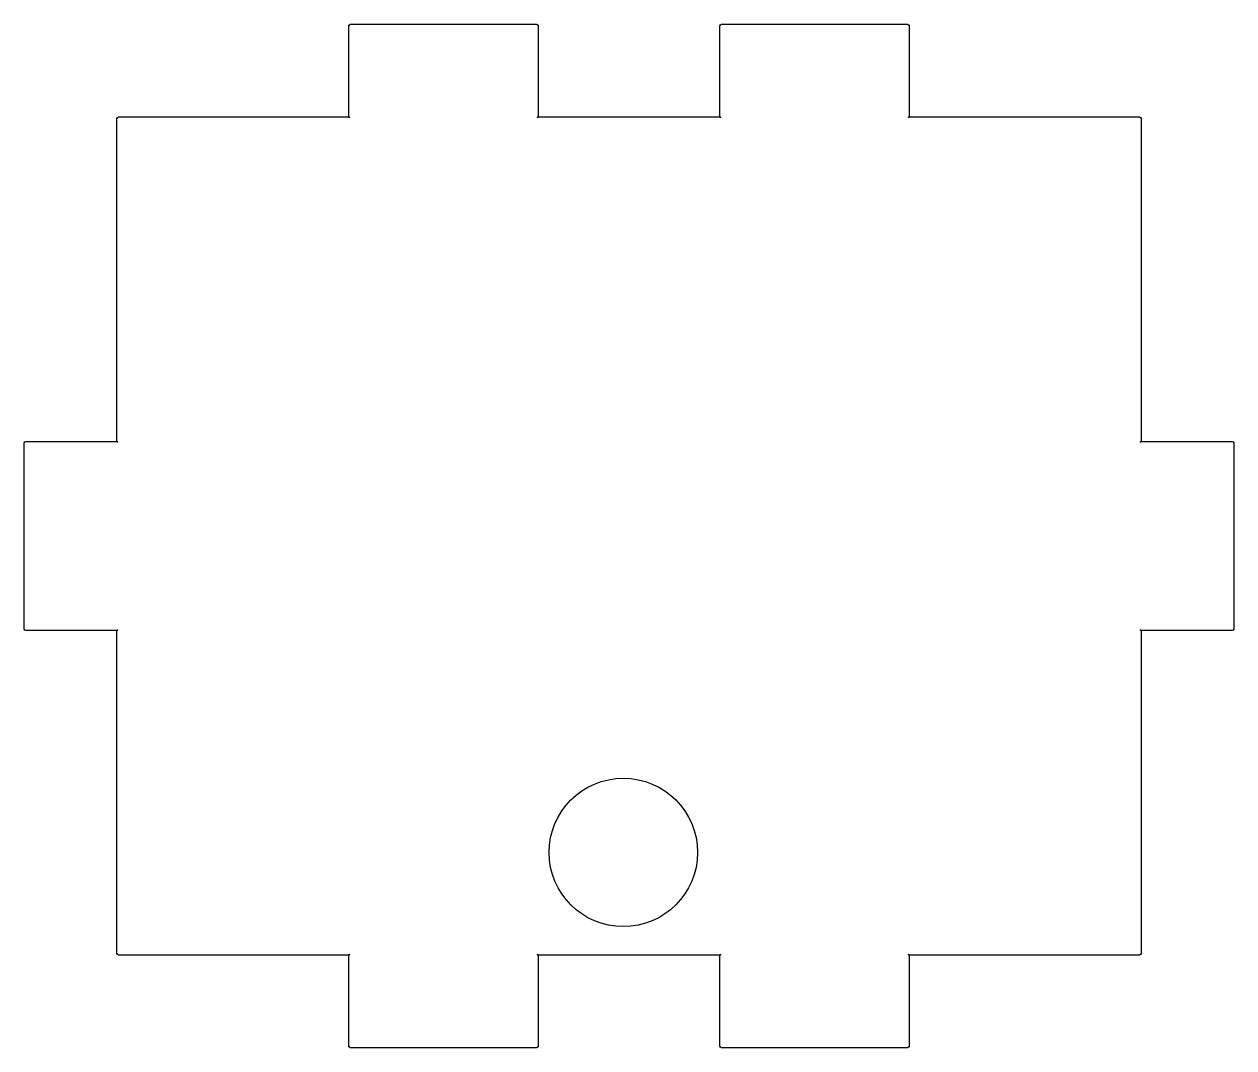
# Model space of a CAD drawing. Header units: millimetres. Extents: x -27.9 to 37.3, y 9.5 to 64.7.
import ezdxf

# ---------------------------------------------------------------- set-up
doc = ezdxf.new("R2010")
doc.units = ezdxf.units.MM
doc.layers.get('0').update_dxf_attribs({"linetype": 'CONTINUOUS'})

msp = doc.modelspace()

# ---------------------------------------------------------------- linework, layer by layer
msp.add_lwpolyline([(-22.881, 31.981), (-22.913, 31.965), (-22.924, 31.965), (-27.84, 31.965), (-27.893, 31.994), (-27.924, 32.048), (-27.924, 42.083), (-27.893, 42.135), (-27.84, 42.165), (-22.924, 42.165), (-22.913, 42.165), (-22.881, 42.151), (-22.886, 42.127), (-22.909, 42.123), (-22.924, 42.155), (-22.924, 42.165), (-22.924, 59.583), (-22.894, 59.637), (-22.84, 59.666), (-10.424, 59.666), (-10.413, 59.666), (-10.381, 59.652), (-10.385, 59.628), (-10.409, 59.624), (-10.424, 59.656), (-10.424, 59.666), (-10.424, 64.582), (-10.394, 64.636), (-10.34, 64.665), (-0.306, 64.665), (-0.253, 64.636), (-0.224, 64.582), (-0.224, 59.666), (-0.224, 59.656), (-0.238, 59.624), (-0.261, 59.628), (-0.265, 59.652), (-0.233, 59.666), (-0.224, 59.666), (9.576, 59.666), (9.586, 59.666), (9.618, 59.652), (9.614, 59.628), (9.591, 59.624), (9.576, 59.656), (9.576, 59.666), (9.576, 64.582), (9.606, 64.636), (9.659, 64.665), (19.695, 64.665), (19.747, 64.636), (19.776, 64.582), (19.776, 59.666), (19.776, 59.656), (19.762, 59.624), (19.739, 59.628), (19.734, 59.652), (19.766, 59.666), (19.776, 59.666), (32.194, 59.666), (32.247, 59.637), (32.276, 59.583), (32.276, 42.165), (32.276, 42.155), (32.262, 42.123), (32.239, 42.127), (32.235, 42.151), (32.267, 42.165), (32.276, 42.165), (37.194, 42.165), (37.247, 42.135), (37.276, 42.083), (37.276, 32.048), (37.247, 31.994), (37.194, 31.965), (32.276, 31.965), (32.267, 31.965), (32.235, 31.981), (32.239, 32.003), (32.262, 32.008), (32.276, 31.977), (32.276, 31.965), (32.276, 14.549), (32.247, 14.495), (32.194, 14.465), (19.776, 14.465), (19.766, 14.465), (19.734, 14.48), (19.739, 14.503), (19.762, 14.507), (19.776, 14.475), (19.776, 14.465), (19.776, 9.549), (19.747, 9.495), (19.695, 9.465), (9.659, 9.465), (9.606, 9.495), (9.576, 9.549), (9.576, 14.465), (9.576, 14.475), (9.591, 14.507), (9.614, 14.503), (9.618, 14.48), (9.586, 14.465), (9.576, 14.465), (-0.224, 14.465), (-0.233, 14.465), (-0.265, 14.48), (-0.261, 14.503), (-0.238, 14.507), (-0.224, 14.475), (-0.224, 14.465), (-0.224, 9.549), (-0.253, 9.495), (-0.306, 9.465), (-10.34, 9.465), (-10.394, 9.495), (-10.424, 9.549), (-10.424, 14.465), (-10.424, 14.475), (-10.409, 14.507), (-10.385, 14.503), (-10.381, 14.48), (-10.413, 14.465), (-10.424, 14.465), (-22.84, 14.465), (-22.894, 14.495), (-22.924, 14.549), (-22.924, 31.965), (-22.924, 31.977), (-22.909, 32.008), (-22.886, 32.003)], close=True)
msp.add_circle((4.372, 20), 4)

doc.saveas('drawing.dxf')
